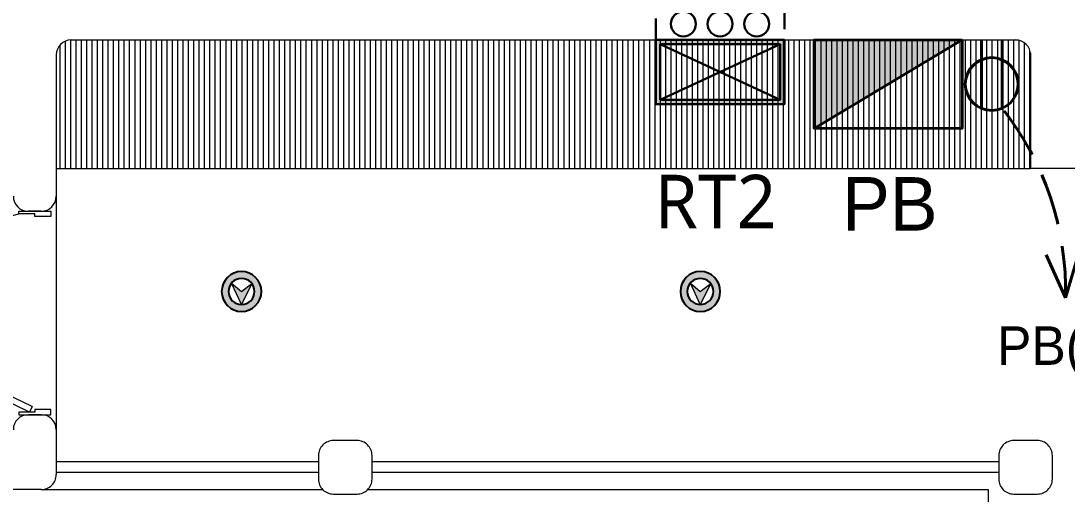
# Model space of a CAD drawing. Header units: metres. Extents: x 14 to 2416, y -346 to 476.
# Drawn here: x 139.562 to 144.447, y -137.949 to -135.739 of the extents above; entities that cross this region are included whole.
import ezdxf
from ezdxf.enums import TextEntityAlignment as Align

# ---------------------------------------------------------------- set-up
doc = ezdxf.new("R2010")
doc.units = ezdxf.units.M
for name, pattern in [('0', [0]), ('CONTINUA', [0]), ('Dash Style-2', [0.694425, 0.48607, -0.208355]), ('HIDDEN2', [0.1875, 0.125, -0.0625])]:
    doc.linetypes.add(name, pattern=pattern)
doc.layers.get('0').update_dxf_attribs({"linetype": '0', "lineweight": 20})
for name, color, linetype, lineweight in [('A-ANNO-TEXT', 20, 'Continuous', 13), ('A-DOOR', 35, 'Continuous', 5), ('A-WALL', 250, 'Continuous', 20), ('closets', 253, 'Continuous', 0), ('E Paneles', 238, 'Continuous', 35), ('E Registro Telef Sec', 160, 'Continuous', 35), ('E Registro Telefonico', 128, 'Continuous', 30), ('E Salida TCorrientes', 24, 'CONTINUA', 40), ('E Tuberia Emp Piso', 24, 'Dash Style-2', 40), ('MAVA', 1, 'Continuous', 15), ('muros bajitos', 252, 'Continuous', 5), ('piso', 253, 'Continuous', 0)]:
    doc.layers.add(name, color=color, linetype=linetype, lineweight=lineweight)
doc.layers.add('MAVA Luminarias', color=1, linetype='Continuous')
doc.styles.add('CENTURY GOTHIC', font='GOTHIC.TTF')
doc.styles.add('RSA', font='trebuc.ttf', dxfattribs={"width": 0.75})

# ---------------------------------------------------------------- blocks, each defined once
blk = doc.blocks.new('puerta 1.00')
at = {"layer": 'A-DOOR'}
for p, q in [((-0.15, -0.0125), (-0.9369, -0.3949)), ((-0.1376, -0.038), (-0.9245, -0.4204)), ((-0.1376, -0.038), (-0.15, -0.0125)), ((-0.8946, -0.3743), (-0.8996, -0.3641)), ((-0.8777, -0.3661), (-0.8826, -0.3559)), ((-0.9369, -0.3949), (-0.9245, -0.4204)), ((-0.8822, -0.3998), (-0.8772, -0.4101)), ((-0.8653, -0.3916), (-0.8603, -0.4018))]:
    blk.add_line(p, q, dxfattribs=at)
for points in [[(-0.05, 0), (-0.05, -0.025), (-0.125, -0.025), (-0.125, -0.0125), (-0.2, -0.0125), (-0.2, 0), (-0.05, 0)], [(-0.05, -0.95), (-0.05, -0.925), (-0.125, -0.925), (-0.125, -0.9375), (-0.2, -0.9375), (-0.2, -0.95), (-0.05, -0.95)]]:
    blk.add_lwpolyline(points, dxfattribs=at)
blk.add_arc((0.0366, 0.1602), 1.1229, 211.1336, 257.8343, dxfattribs=at)
for points in [[(-0.8982, -0.3642), (-0.9033, -0.3642), (-0.912, -0.3591), (-0.917, -0.3504), (-0.917, -0.3403), (-0.912, -0.3316), (-0.9033, -0.3265), (-0.8932, -0.3265), (-0.8844, -0.3316), (-0.8794, -0.3403), (-0.8794, -0.3504), (-0.8844, -0.3591), (-0.8932, -0.3642), (-0.8982, -0.3642)], [(-0.8617, -0.4394), (-0.8667, -0.4394), (-0.8754, -0.4344), (-0.8805, -0.4256), (-0.8805, -0.4156), (-0.8754, -0.4068), (-0.8667, -0.4018), (-0.8566, -0.4018), (-0.8479, -0.4068), (-0.8428, -0.4156), (-0.8428, -0.4257), (-0.8479, -0.4344), (-0.8566, -0.4394), (-0.8617, -0.4394)]]:
    blk.add_open_spline(points, degree=2, dxfattribs=at)
blk = doc.blocks.new('PL BASE 2N NASAS 09')
at = {"layer": 'closets'}
h = blk.add_hatch(dxfattribs=at)
h.set_pattern_fill('LINE', color=256, scale=0.2, angle=90)
h.set_pattern_definition([(90, (-794.730417, 240.560376), (-0.025, 2e-18), [])])
edge = h.paths.add_edge_path()
edge.add_line((165.2981, -9.1817), (165.2981, -9.7114))
edge.add_line((165.2981, -9.7114), (167.5575, -9.7117))
edge.add_line((167.5575, -9.7117), (167.5574, -9.1117))
edge.add_line((167.5574, -9.1117), (167.337, -9.1117))
edge.add_line((167.337, -9.1117), (165.3681, -9.1117))
edge.add_arc((165.3681, -9.1817), 0.07, 90, 180)
h = blk.add_hatch(dxfattribs=at)
h.set_pattern_fill('LINE', color=256, scale=0.2, angle=90)
h.set_pattern_definition([(90, (-792.277218, 240.560376), (-0.025, 2e-18), [])])
edge = h.paths.add_edge_path()
edge.add_arc((169.7742, -9.1834), 0.0734, 1.2707, 77.3678)
edge.add_line((169.7902, -9.1117), (167.7302, -9.1117))
edge.add_line((167.7302, -9.1117), (167.5609, -9.1117))
edge.add_line((167.5609, -9.1117), (167.5678, -9.7117))
edge.add_line((167.5678, -9.7117), (169.8475, -9.7117))
edge.add_line((169.8475, -9.7117), (169.8475, -9.1817))
at = {"layer": 'A-WALL'}
for p, q in [((165.3681, -9.1117), (169.7902, -9.1117)), ((165.2975, -9.1817), (165.2975, -9.8417)), ((169.8475, -9.1717), (169.8475, -9.7117)), ((173.8775, -9.7117), (169.8475, -9.7117)), ((165.2275, -9.9117), (165.1675, -9.9117)), ((165.2275, -10.8618), (165.1675, -10.8618)), ((165.2975, -10.9318), (165.2975, -11.1325)), ((165.2975, -10.9318), (165.2975, -11.1418))]:
    blk.add_line(p, q, dxfattribs=at)
blk.add_lwpolyline([(165.2281, -11.2118), (162.2475, -11.2117), (162.2475, -11.0117), (162.6775, -11.0117, 0.414214), (162.7475, -10.9417), (162.7475, -10.8918)], format="xyb", dxfattribs=at)
for points in [[(166.5922, -11.2325), (166.7022, -11.2325, 0.414214), (166.7722, -11.1625), (166.7722, -11.0525, 0.414214), (166.7022, -10.9825), (166.5922, -10.9825, 0.414214), (166.5222, -11.0525), (166.5222, -11.1625, 0.414214)], [(169.769, -11.2325), (169.879, -11.2325, 0.414214), (169.949, -11.1625), (169.949, -11.0525, 0.414214), (169.879, -10.9825), (169.769, -10.9825, 0.414214), (169.699, -11.0525), (169.699, -11.1625, 0.414214)]]:
    blk.add_lwpolyline(points, format="xyb", close=True, dxfattribs=at)
for centre, start, end in [((165.3675, -9.1817), 90, 180), ((169.7772, -9.1817), 360, 90), ((165.1675, -9.8417), 180, 270), ((165.2275, -9.8417), 270, 0), ((165.1675, -10.9318), 90, 180), ((165.2275, -10.9318), 0, 90), ((165.2275, -11.1418), 269.9997, 360)]:
    blk.add_arc(centre, 0.07, start, end, dxfattribs=at)
at = {"layer": 'closets'}
blk.add_line((165.2981, -9.7117), (169.8475, -9.7117), dxfattribs=at)
at = {"layer": 'muros bajitos'}
for p, q in [((166.5222, -11.0825), (165.2981, -11.0825)), ((169.6976, -11.0825), (166.7722, -11.0825)), ((166.5222, -11.1325), (165.2981, -11.1325)), ((169.6987, -11.1325), (166.7722, -11.1325))]:
    blk.add_line(p, q, dxfattribs=at)
at = {"layer": 'piso'}
for p, q in [((165.2975, -9.8417), (165.2975, -10.9318)), ((165.2281, -11.2118), (166.5424, -11.2117)), ((166.7519, -11.2117), (169.649, -11.2117)), ((169.649, -11.2117), (169.649, -16.9223))]:
    blk.add_line(p, q, dxfattribs=at)
at = {"layer": 'A-DOOR', "xscale": -1, "rotation": 180}
blk.add_blockref('puerta 1.00', (165.3225, -10.8618), dxfattribs=at)
blk = doc.blocks.new('PL MUEBLES 2N NASAS 09')
blk.add_blockref('PL BASE 2N NASAS 09', (49.9143, 62.717))
blk = doc.blocks.new('A$C595364de')
blk.add_blockref('PL MUEBLES 2N NASAS 09', (-199.5618, -36.6052))
blk = doc.blocks.new('dl ip')
at = {"layer": 'MAVA', "true_color": 0xf8991e, "transparency": 33554687}
h = blk.add_hatch(color=30, dxfattribs=at)
h.dxf.hatch_style = 1
h.paths.add_polyline_path([(94.7574, -111.2088), (94.7109, -111.2482), (94.6624, -111.2113), (94.7109, -111.3092)])
at = {"layer": 'MAVA Luminarias', "linetype": 'Continuous', "true_color": 0xf8991e}
h = blk.add_hatch(color=30, dxfattribs=at)
h.paths.add_polyline_path([(94.618, -111.2482, 1), (94.8039, -111.2482, 1)])
h.paths.add_polyline_path([(94.7719, -111.2482, -1), (94.6499, -111.2482, -1)], flags=16)
at = {"layer": 'MAVA', "color": 30, "true_color": 0xf8991e}
for p, q in [((94.7109, -111.2482), (94.6624, -111.2113)), ((94.6624, -111.2113), (94.7109, -111.3092)), ((94.7109, -111.3092), (94.7574, -111.2088)), ((94.7574, -111.2088), (94.7109, -111.2482))]:
    blk.add_line(p, q, dxfattribs=at)
at = {"layer": 'MAVA Luminarias', "color": 30, "linetype": 'Continuous', "true_color": 0xf8991e}
for radius in [0.093, 0.061]:
    blk.add_circle((94.7109, -111.2482), radius, dxfattribs=at)
blk = doc.blocks.new('*U584')
at = {"layer": 'E Paneles'}
blk.add_hatch(color=256, dxfattribs=at).paths.add_polyline_path([(-0.4939, -0.5898), (0.4939, 0), (-0.4939, 0)])
blk.add_line((0.4939, 0), (-0.4939, -0.5898), dxfattribs=at)
blk.add_lwpolyline([(0.4939, 0), (0.4939, -0.5898), (-0.4939, -0.5898), (-0.4939, 0)], close=True, dxfattribs=at)
blk = doc.blocks.new('*U575')
at = {"layer": 'E Registro Telefonico'}
h = blk.add_hatch(color=256, dxfattribs=at)
h.paths.add_polyline_path([(-0.15, -0.15), (0.15, -0.15), (0.15, 0), (-0.15, 0)])
h.paths.add_polyline_path([(0.14, -0.14), (-0.14, -0.14), (-0.14, -0.01), (0.14, -0.01)], flags=16)
for p, q in [((-0.14, -0.01), (0.14, -0.14)), ((0.14, -0.01), (-0.14, -0.14))]:
    blk.add_line(p, q, dxfattribs=at)
at = {"layer": 'E Registro Telefonico', "linetype": 'HIDDEN2', "ltscale": 0.2}
blk.add_lwpolyline([(0.15, 0), (-0.15, 0), (-0.15, 0.075), (0.15, 0.075)], close=True, dxfattribs=at)
at = {"layer": 'E Registro Telefonico', "linetype": 'Continuous'}
for points in [[(-0.15, -0.15), (0.15, -0.15), (0.15, 0), (-0.15, 0)], [(-0.14, -0.14), (0.14, -0.14), (0.14, -0.01), (-0.14, -0.01)]]:
    blk.add_lwpolyline(points, close=True, dxfattribs=at)
at = {"layer": 'E Registro Telefonico'}
for centre in [(-0.0856, 0.0375), (0, 0.0375), (0.0856, 0.0375)]:
    blk.add_circle(centre, 0.0291, dxfattribs=at)
at = {"layer": 'E Registro Telefonico', "linetype": 'Continuous', "style": 'RSA', "width": 0.986711}
blk.add_attdef('RT', text='', height=0.1, dxfattribs=at).set_placement((-0.15, -0.2792), (0.15, -0.2792), align=Align.FIT)
blk = doc.blocks.new('*U436')
at = {"layer": 'E Salida TCorrientes'}
for p, q in [((0.2659, 0.0403), (0, 0.0403)), ((0.2659, -0.0403), (0, -0.0403))]:
    blk.add_line(p, q, dxfattribs=at)
blk.add_circle((0.1714, 0), 0.1028, dxfattribs=at)
blk = doc.blocks.new('*U731')
at = {"layer": 'E Tuberia Emp Piso', "linetype": 'Continuous'}
for p, q in [((0, 0), (-0.1422, -0.1869)), ((0.0126, -0.2198), (0, 0))]:
    blk.add_line(p, q, dxfattribs=at)

msp = doc.modelspace()

# ---------------------------------------------------------------- linework, layer by layer
at = {"layer": 'E Tuberia Emp Piso', "ltscale": 0.5}
msp.add_arc((143.0656, -137.0004), 1.3745, 358.664, 38.3743, dxfattribs=at)

# ---------------------------------------------------------------- block references
at = {"layer": 'A-ANNO-TEXT'}
msp.add_blockref('A$C595364de', (124.0766, -152.828), dxfattribs=at)
msp.add_blockref('A$C595364de', (124.0766, -152.828), dxfattribs=at)
at = {"layer": 'E Paneles', "xscale": 0.7000000000000001, "yscale": 0.7000000000000001, "zscale": 0.7000000000000001}
msp.add_blockref('*U584', (143.6111, -135.828), dxfattribs=at)
at = {"layer": 'E Registro Telefonico', "color": 1}
ref = msp.add_blockref('*U575', (142.8266, -135.828), dxfattribs=dict(at, xscale=2, yscale=2, zscale=2))
ref.add_attrib('RTEL', 'RT2', dxfattribs={"layer": 'E Registro Telef Sec', "linetype": 'Continuous', "height": 0.25, "style": 'RSA'}).set_placement((142.805, -136.5825), align=Align.MIDDLE_CENTER)
at = {"layer": 'E Salida TCorrientes', "xscale": -1.2, "yscale": 1.2, "zscale": 1.2, "rotation": 90}
msp.add_blockref('*U436', (144.0948, -135.828), dxfattribs=at)
at = {"layer": 'E Tuberia Emp Piso', "ltscale": 0.3, "rotation": 200.897792955973}
msp.add_blockref('*U731', (144.4398, -137.0325), dxfattribs=at)
at = {"layer": 'MAVA Luminarias', "xscale": -1}
for p in [(235.3029, -25.7544), (235.3029, -25.7544), (237.4452, -25.7544), (237.4452, -25.7544)]:
    msp.add_blockref('dl ip', p, dxfattribs=at)

# ---------------------------------------------------------------- texts
at = {"layer": 'E Tuberia Emp Piso', "attachment_point": 5, "style": 'CENTURY GOTHIC'}
for s, insert, char_height, width in [('PB', (143.6193, -136.5933), 0.25, 0.607285), ('PB(8)  ', (144.4273, -137.2825), 0.18, 0.861546)]:
    msp.add_mtext(s, dxfattribs=dict(at, insert=insert, char_height=char_height, width=width))

doc.saveas('drawing.dxf')
